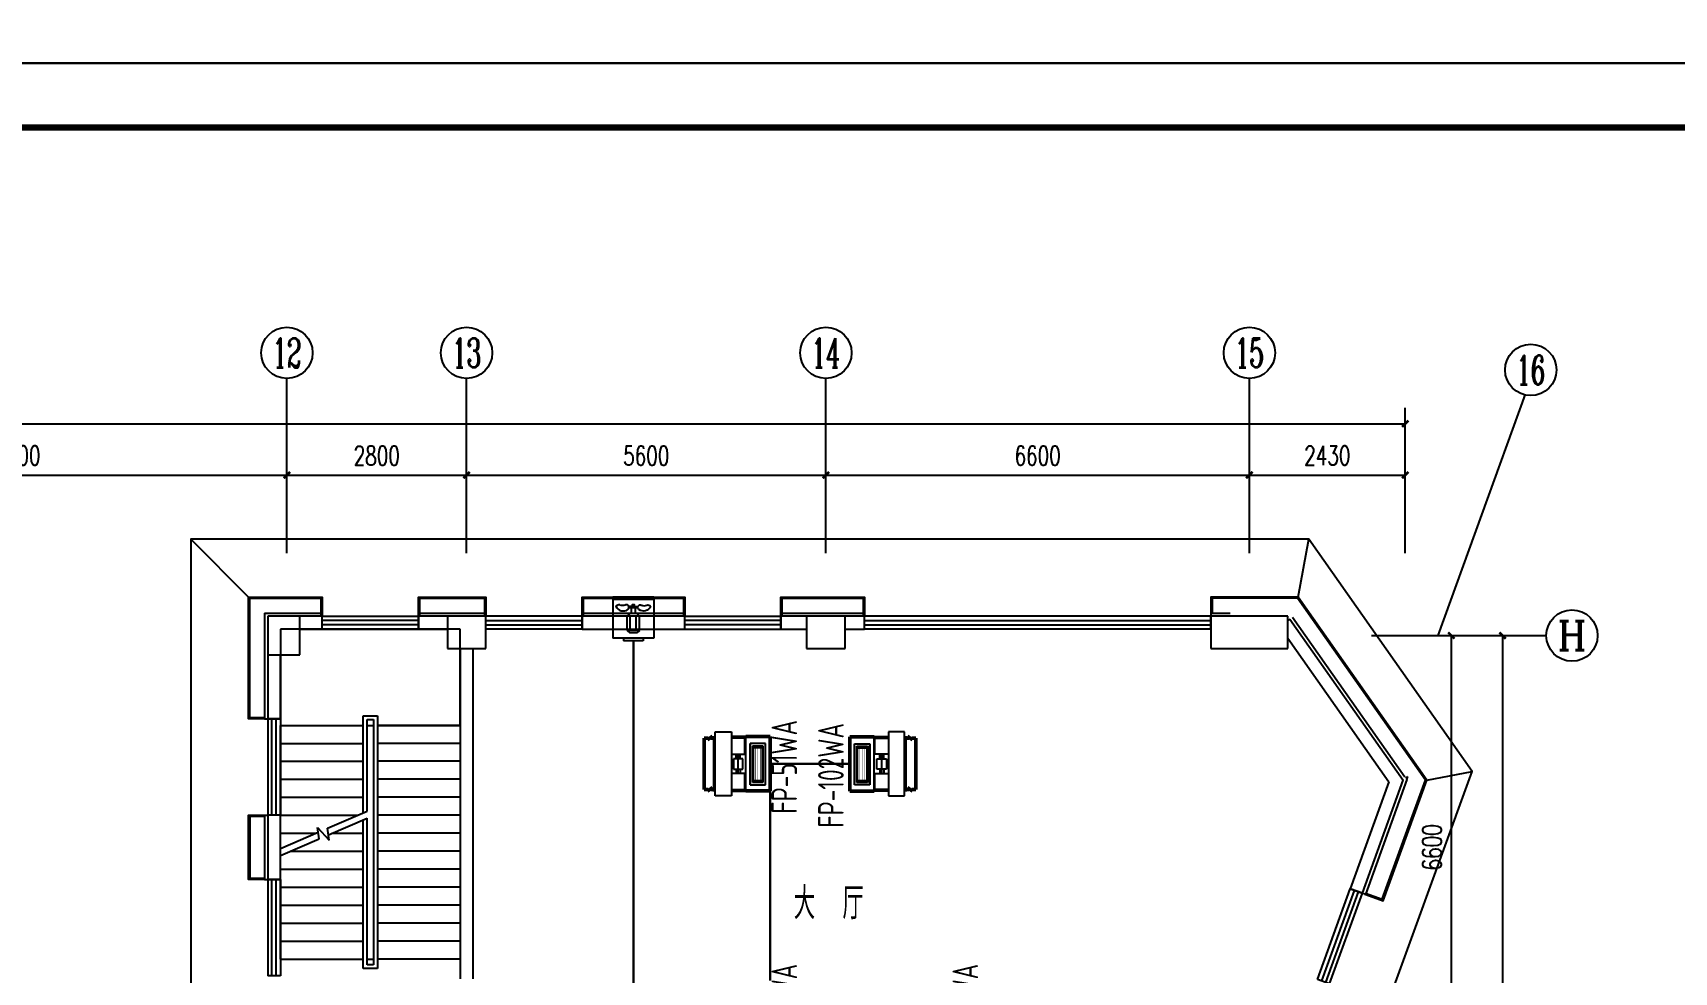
# Model space of a CAD drawing. Extents: x 2166032 to 5302137, y 581493 to 2416206.
# Drawn here: x 2385331 to 2410913, y 1256959 to 1271595 of the extents above; entities that cross this region are included whole.
import ezdxf
from ezdxf.enums import TextEntityAlignment as Align

# ---------------------------------------------------------------- set-up
doc = ezdxf.new("R2010")
doc.units = 0
doc.header["$LTSCALE"] = 1000
doc.header["$MEASUREMENT"] = 0
for name, color, linetype in [('3T_WOOD', 21, 'Continuous'), ('ACS_FFG_FK', 7, 'Continuous'), ('AXIS', 3, 'Continuous'), ('AXIS_TEXT', 7, 'Continuous'), ('COLUMN', 2, 'Continuous'), ('PUB_TEXT', 7, 'Continuous'), ('PUB_TITLE', 137, 'Continuous'), ('STAIR', 8, 'Continuous'), ('SURFACE', 8, 'Continuous'), ('WALL', 8, 'Continuous'), ('WINDOW', 8, 'Continuous'), ('WIRE-照明', 1, 'Continuous'), ('消防', 7, 'Continuous'), ('石材幕墙', 8, 'Continuous'), ('风机盘管', 7, 'Continuous')]:
    doc.layers.add(name, color=color, linetype=linetype)
doc.layers.add('ACS_KT_SB', color=130, linetype='Continuous', lineweight=13)
doc.layers.add('ACS_SFG_F2', color=6, linetype='Continuous', lineweight=50)
doc.styles.add('_TCH_AXIS', font='complex_.ttf')
doc.styles.add('COMPLEX', font='complex_.ttf')
doc.styles.add('DIM_FONT', font='simplex_.ttf', dxfattribs={"width": 0.7})
doc.styles.add('HZ', font='！tssdeng.shx', dxfattribs={"bigfont": '！tssdchn.shx'})
doc.styles.add('TSSD_Dimension', font='Tssdeng.shx', dxfattribs={"width": 0.7, "bigfont": 'tssdchn.shx'})
doc.styles.add('TSSD_REIN', font='tssdeng.shx', dxfattribs={"width": 0.7, "bigfont": 'tssdchn.shx'})
doc.dimstyles.new('DIMN', dxfattribs={"dimtxt": 300, "dimasz": 100, "dimexe": 250, "dimexo": 300, "dimgap": 150, "dimtad": 1, "dimdec": 0, "dimzin": 0, "dimdsep": 46, "dimtxsty": 'DIM_FONT', "dimblk": 'ARCHTICK', "dimcen": 0.09, "dimclrt": 7, "dimazin": 2, "dimtfac": 1, "dimtdec": 0, "dimtix": 1, "dimtmove": 2, "dimatfit": 3, "dimldrblk": 'ARCHTICK', "dimfxl": 1, "dimtolj": 1, "dimtzin": 0, "dimarcsym": 0})

# ---------------------------------------------------------------- blocks, each defined once
blk = doc.blocks.new('$SB61_1')
for p, q in [((-344, 91), (-380, 54)), ((-380, 54), (-380, -52)), ((-344, 91), (-134, 91)), ((-344, 91), (-344, -89)), ((-344, 43), (-134, 43)), ((-93, 50), (-134, 91)), ((-134, 91), (-134, -89)), ((-93, 50), (-93, -47)), ((-93, 32), (-10, 32)), ((-10, 66), (-10, -64)), ((-10, 66), (10, 66)), ((10, 16), (10, 66)), ((-344, -89), (-380, -52)), ((-344, -45), (-134, -45)), ((-344, -89), (-134, -89)), ((-93, -47), (-134, -89)), ((-93, -27), (-10, -27)), ((-10, -64), (10, -64)), ((10, -16), (10, -64))]:
    blk.add_line(p, q)
for points in [[(27, 198, 0.411372), (11, 254, 0.494273), (-35, 83, 0.741953), (33, 105, 0.098181), (27, 124, -0.171786), (27, 198)], [(31, -198, -0.313475), (12, -256, -0.472676), (-35, -80, -0.748081), (34, -102, -0.098181), (28, -121, 0.171786), (28, -196)]]:
    blk.add_lwpolyline(points, format="xyb")
blk.add_lwpolyline([(10, 16), (34, 16), (34, -16), (10, -16)], close=True)
for tag, p, height, style, width, flags in [('UNIT', (0, 0), 0.001, 'HZ', 0.7, 1), ('WHAT', (0, 0), 0.001, 'HZ', 0.7, 1), ('SPEC', (0, 0), 0.001, 'HZ', 0.7, 1), ('YSIZE', (34, -16), 0.15, 'DIM_FONT', 0.8, 9), ('XSIZE', (34, -16), 0.15, 'DIM_FONT', 0.8, 9)]:
    blk.add_attdef(tag, p, '', height=height, dxfattribs=dict(style=style, width=width, flags=flags))
blk = doc.blocks.new('A$C54D307B5')
at = {"layer": '消防'}
for p, q in [((0, -300), (0, 300)), ((0, 300), (640, 300)), ((165, 345), (475, 345)), ((165, 300), (165, 345)), ((475, 300), (475, 345)), ((640, -300), (640, 300)), ((0, -340), (0, -300)), ((0, -300), (640, -300)), ((0, -340), (640, -340)), ((640, -340), (640, -300))]:
    blk.add_line(p, q, dxfattribs=at)
at = {"layer": '风机盘管', "xscale": -1.057367996545509, "yscale": 1.057367996545509, "zscale": 1.0573679886336, "rotation": 90}
blk.add_blockref('$SB61_1', (321, -183), dxfattribs=at)
blk = doc.blocks.new('H-DTDFFS-20')
for p, q in [((-0.5, 0.5), (0.5, 0.5)), ((-0.5, -0.5), (-0.5, 0.5)), ((0.5, 0.5), (-0.5, 0.5)), ((0.5, 0.5), (0.5, -0.5)), ((-0.44, -0.34), (-0.44, 0.34)), ((-0.44, 0.34), (0.44, 0.34)), ((-0.4, 0.3), (0.4, 0.3)), ((-0.4, -0.3), (-0.4, 0.3)), ((0.4, 0.3), (0.4, -0.3)), ((0.44, 0.34), (0.44, -0.34)), ((0.44, -0.34), (-0.44, -0.34)), ((0.4, -0.3), (-0.4, -0.3)), ((0.5, -0.5), (-0.5, -0.5))]:
    blk.add_line(p, q)
at = {"const_width": 0.01}
for points in [[(-0.4, 0.162), (0.4, 0.162)], [(-0.4, 0), (0.4, 0)], [(-0.4, -0.162), (0.4, -0.162)]]:
    blk.add_lwpolyline(points, dxfattribs=at)
blk = doc.blocks.new('_ArchTick')
at = {"color": 0, "linetype": 'ByBlock', "const_width": 0.4}
blk.add_lwpolyline([(-0.5, -0.5), (0.5, 0.5)], dxfattribs=at)
blk = doc.blocks.new('*D2510')
at = {"layer": 'AXIS', "color": 0, "lineweight": -2}
for p, q in [((2380892, 1263490), (2380892, 1264954)), ((2389292, 1263490), (2389292, 1264954)), ((2380892, 1264704), (2389292, 1264704))]:
    blk.add_line(p, q, dxfattribs=at)
at = {"layer": 'Defpoints', "color": 0}
for p in [(2389292, 1264704), (2380892, 1263190), (2389292, 1263190)]:
    blk.add_point(p, dxfattribs=at)
at = {"layer": 'AXIS', "color": 0, "lineweight": -2, "xscale": 100, "yscale": 100, "zscale": 100, "rotation": 180}
blk.add_blockref('_ArchTick', (2380892, 1264704), dxfattribs=at)
at = {"layer": 'AXIS', "color": 0, "lineweight": -2, "xscale": 100, "yscale": 100, "zscale": 100}
blk.add_blockref('_ArchTick', (2389292, 1264704), dxfattribs=at)
at = {"layer": 'AXIS', "color": 7, "insert": (2385092, 1265009), "char_height": 300, "attachment_point": 5, "style": 'DIM_FONT'}
blk.add_mtext('\\A1;8400', dxfattribs=at)
blk = doc.blocks.new('*D2511')
at = {"layer": 'AXIS', "color": 0, "lineweight": -2}
for p, q in [((2389292, 1263490), (2389292, 1264954)), ((2392092, 1263490), (2392092, 1264954)), ((2389292, 1264704), (2392092, 1264704))]:
    blk.add_line(p, q, dxfattribs=at)
at = {"layer": 'Defpoints', "color": 0}
for p in [(2392092, 1264704), (2389292, 1263190), (2392092, 1263190)]:
    blk.add_point(p, dxfattribs=at)
at = {"layer": 'AXIS', "color": 0, "lineweight": -2, "xscale": 100, "yscale": 100, "zscale": 100, "rotation": 180}
blk.add_blockref('_ArchTick', (2389292, 1264704), dxfattribs=at)
at = {"layer": 'AXIS', "color": 0, "lineweight": -2, "xscale": 100, "yscale": 100, "zscale": 100}
blk.add_blockref('_ArchTick', (2392092, 1264704), dxfattribs=at)
at = {"layer": 'AXIS', "color": 7, "insert": (2390692, 1265006), "char_height": 300, "attachment_point": 5, "style": 'DIM_FONT'}
blk.add_mtext('\\A1;2800', dxfattribs=at)
blk = doc.blocks.new('*D2512')
at = {"layer": 'AXIS', "color": 0, "lineweight": -2}
for p, q in [((2392092, 1263490), (2392092, 1264954)), ((2397692, 1263490), (2397692, 1264954)), ((2392092, 1264704), (2397692, 1264704))]:
    blk.add_line(p, q, dxfattribs=at)
at = {"layer": 'Defpoints', "color": 0}
for p in [(2397692, 1264704), (2392092, 1263190), (2397692, 1263190)]:
    blk.add_point(p, dxfattribs=at)
at = {"layer": 'AXIS', "color": 0, "lineweight": -2, "xscale": 100, "yscale": 100, "zscale": 100, "rotation": 180}
blk.add_blockref('_ArchTick', (2392092, 1264704), dxfattribs=at)
at = {"layer": 'AXIS', "color": 0, "lineweight": -2, "xscale": 100, "yscale": 100, "zscale": 100}
blk.add_blockref('_ArchTick', (2397692, 1264704), dxfattribs=at)
at = {"layer": 'AXIS', "color": 7, "insert": (2394892, 1265006), "char_height": 300, "attachment_point": 5, "style": 'DIM_FONT'}
blk.add_mtext('\\A1;5600', dxfattribs=at)
blk = doc.blocks.new('*D2513')
at = {"layer": 'AXIS', "color": 0, "lineweight": -2}
for p, q in [((2397692, 1263490), (2397692, 1264954)), ((2404292, 1263490), (2404292, 1264954)), ((2397692, 1264704), (2404292, 1264704))]:
    blk.add_line(p, q, dxfattribs=at)
at = {"layer": 'Defpoints', "color": 0}
for p in [(2404292, 1264704), (2397692, 1263190), (2404292, 1263190)]:
    blk.add_point(p, dxfattribs=at)
at = {"layer": 'AXIS', "color": 0, "lineweight": -2, "xscale": 100, "yscale": 100, "zscale": 100, "rotation": 180}
blk.add_blockref('_ArchTick', (2397692, 1264704), dxfattribs=at)
at = {"layer": 'AXIS', "color": 0, "lineweight": -2, "xscale": 100, "yscale": 100, "zscale": 100}
blk.add_blockref('_ArchTick', (2404292, 1264704), dxfattribs=at)
at = {"layer": 'AXIS', "color": 7, "insert": (2400992, 1265006), "char_height": 300, "attachment_point": 5, "style": 'DIM_FONT'}
blk.add_mtext('\\A1;6600', dxfattribs=at)
blk = doc.blocks.new('*D2514')
at = {"layer": 'AXIS', "color": 0, "lineweight": -2}
for p, q in [((2404292, 1263490), (2404292, 1264954)), ((2406722, 1263490), (2406722, 1264954)), ((2404292, 1264704), (2406722, 1264704))]:
    blk.add_line(p, q, dxfattribs=at)
at = {"layer": 'Defpoints', "color": 0}
for p in [(2406722, 1264704), (2404292, 1263190), (2406722, 1263190)]:
    blk.add_point(p, dxfattribs=at)
at = {"layer": 'AXIS', "color": 0, "lineweight": -2, "xscale": 100, "yscale": 100, "zscale": 100, "rotation": 180}
blk.add_blockref('_ArchTick', (2404292, 1264704), dxfattribs=at)
at = {"layer": 'AXIS', "color": 0, "lineweight": -2, "xscale": 100, "yscale": 100, "zscale": 100}
blk.add_blockref('_ArchTick', (2406722, 1264704), dxfattribs=at)
at = {"layer": 'AXIS', "color": 7, "insert": (2405507, 1265009), "char_height": 300, "attachment_point": 5, "style": 'DIM_FONT'}
blk.add_mtext('\\A1;2430', dxfattribs=at)
blk = doc.blocks.new('*D2515')
at = {"layer": 'AXIS', "color": 0, "lineweight": -2}
for p, q in [((2329092, 1263790), (2329092, 1265754)), ((2329092, 1265504), (2406722, 1265504)), ((2406722, 1263790), (2406722, 1265754))]:
    blk.add_line(p, q, dxfattribs=at)
at = {"layer": 'Defpoints', "color": 0}
for p in [(2406722, 1265504), (2329092, 1263490), (2406722, 1263490)]:
    blk.add_point(p, dxfattribs=at)
at = {"layer": 'AXIS', "color": 0, "lineweight": -2, "xscale": 100, "yscale": 100, "zscale": 100, "rotation": 180}
blk.add_blockref('_ArchTick', (2329092, 1265504), dxfattribs=at)
at = {"layer": 'AXIS', "color": 0, "lineweight": -2, "xscale": 100, "yscale": 100, "zscale": 100}
blk.add_blockref('_ArchTick', (2406722, 1265504), dxfattribs=at)
at = {"layer": 'AXIS', "color": 7, "insert": (2367907, 1265806), "char_height": 300, "attachment_point": 5, "style": 'DIM_FONT'}
blk.add_mtext('\\A1;77630', dxfattribs=at)
blk = doc.blocks.new('*D2534')
at = {"layer": 'AXIS', "color": 0, "lineweight": -2}
for p, q in [((2406497, 1262204), (2407690, 1262204)), ((2407440, 1255604), (2407440, 1262204)), ((2406497, 1255604), (2407690, 1255604))]:
    blk.add_line(p, q, dxfattribs=at)
at = {"layer": 'Defpoints', "color": 0}
for p in [(2406197, 1262204), (2407440, 1262204), (2406197, 1255604)]:
    blk.add_point(p, dxfattribs=at)
at = {"layer": 'AXIS', "color": 0, "lineweight": -2, "xscale": 100, "yscale": 100, "zscale": 100}
for p, rotation in [((2407440, 1262204), 90), ((2407440, 1255604), 270)]:
    blk.add_blockref('_ArchTick', p, dxfattribs=dict(at, rotation=rotation))
at = {"layer": 'AXIS', "color": 7, "insert": (2407138, 1258904), "char_height": 300, "attachment_point": 5, "rotation": 90, "style": 'DIM_FONT'}
blk.add_mtext('\\A1;6600', dxfattribs=at)
blk = doc.blocks.new('*D2535')
at = {"layer": 'AXIS', "color": 0, "lineweight": -2}
for p, q in [((2406497, 1262204), (2408490, 1262204)), ((2408240, 1226904), (2408240, 1262204)), ((2406497, 1226904), (2408490, 1226904))]:
    blk.add_line(p, q, dxfattribs=at)
at = {"layer": 'Defpoints', "color": 0}
for p in [(2406197, 1262204), (2408240, 1262204), (2406197, 1226904)]:
    blk.add_point(p, dxfattribs=at)
at = {"layer": 'AXIS', "color": 0, "lineweight": -2, "xscale": 100, "yscale": 100, "zscale": 100}
for p, rotation in [((2408240, 1262204), 90), ((2408240, 1226904), 270)]:
    blk.add_blockref('_ArchTick', p, dxfattribs=dict(at, rotation=rotation))
at = {"layer": 'AXIS', "color": 7, "insert": (2407938, 1244554), "char_height": 300, "attachment_point": 5, "rotation": 90, "style": 'DIM_FONT'}
blk.add_mtext('\\A1;35300', dxfattribs=at)
blk = doc.blocks.new('$TCHSYS$WIN2D')
for p, q in [((-0.5, 0.5), (0.5, 0.5)), ((-0.5, 0.5), (-0.5, -0.5)), ((0.5, 0.5), (0.5, -0.5)), ((0.5, 0.1667), (-0.5, 0.1667)), ((0.5, -0.1667), (-0.5, -0.1667)), ((-0.5, -0.5), (0.5, -0.5))]:
    blk.add_line(p, q)
blk = doc.blocks.new('_AXISO')
blk.add_circle((0, 0), 0.5)
at = {"layer": 'AXIS_TEXT', "style": 'COMPLEX', "width": 1.171875}
blk.add_attdef('A', text='', height=0.56, dxfattribs=at).set_placement((-0.25, -0.28), (0.25, -0.28), align=Align.FIT)

msp = doc.modelspace()

# ---------------------------------------------------------------- linework, layer by layer
at = {"color": 0}
for p, q in [((2395968.2, 1259704.1), (2395968.2, 1260704.1)), ((2395968.2, 1260704.1), (2396218.2, 1260704.1)), ((2396218.2, 1260704.1), (2396218.2, 1259704.1)), ((2398668.5, 1260704.1), (2398668.5, 1259704.1)), ((2398918.5, 1260704.1), (2398668.5, 1260704.1)), ((2398918.5, 1259704.1), (2398918.5, 1260704.1)), ((2395943.2, 1259774.1), (2395943.2, 1260634.1)), ((2395968.2, 1260604.1), (2395943.2, 1260604.1)), ((2396443.2, 1260629.1), (2396218.2, 1260629.1)), ((2396430.7, 1260604.1), (2396218.2, 1260604.1)), ((2396430.7, 1260354.1), (2396430.7, 1260604.1)), ((2396443.2, 1259779.1), (2396443.2, 1260629.1)), ((2398443.5, 1259779.1), (2398443.5, 1260629.1)), ((2398443.5, 1260629.1), (2398668.5, 1260629.1)), ((2398456, 1260354.1), (2398456, 1260604.1)), ((2398456, 1260604.1), (2398668.5, 1260604.1)), ((2398918.5, 1260604.1), (2398943.5, 1260604.1)), ((2398943.5, 1259774.1), (2398943.5, 1260634.1)), ((2396218.2, 1260354.1), (2396430.7, 1260354.1)), ((2396399.4, 1260284.1), (2396249.4, 1260284.1)), ((2396249.4, 1260284.1), (2396249.4, 1260124.1)), ((2396293.2, 1260284.1), (2396293.2, 1260354.1)), ((2396324.4, 1260054.1), (2396324.4, 1260354.1)), ((2396355.7, 1260284.1), (2396355.7, 1260354.1)), ((2396399.4, 1260124.1), (2396399.4, 1260284.1)), ((2398668.5, 1260354.1), (2398456, 1260354.1)), ((2398487.2, 1260284.1), (2398637.2, 1260284.1)), ((2398487.2, 1260124.1), (2398487.2, 1260284.1)), ((2398531, 1260284.1), (2398531, 1260354.1)), ((2398562.2, 1260054.1), (2398562.2, 1260354.1)), ((2398593.5, 1260284.1), (2398593.5, 1260354.1)), ((2398637.2, 1260284.1), (2398637.2, 1260124.1)), ((2396430.7, 1260054.1), (2396218.2, 1260054.1)), ((2396249.4, 1260124.1), (2396399.4, 1260124.1)), ((2396293.2, 1260124.1), (2396293.2, 1260054.1)), ((2396355.7, 1260124.1), (2396355.7, 1260054.1)), ((2396430.7, 1259804.1), (2396430.7, 1260054.1)), ((2398456, 1259804.1), (2398456, 1260054.1)), ((2398456, 1260054.1), (2398668.5, 1260054.1)), ((2398637.2, 1260124.1), (2398487.2, 1260124.1)), ((2398531, 1260124.1), (2398531, 1260054.1)), ((2398593.5, 1260124.1), (2398593.5, 1260054.1)), ((2395968.2, 1259804.1), (2395943.2, 1259804.1)), ((2396218.2, 1259704.1), (2395968.2, 1259704.1)), ((2396218.2, 1259804.1), (2396430.7, 1259804.1)), ((2396218.2, 1259779.1), (2396443.2, 1259779.1)), ((2398668.5, 1259779.1), (2398443.5, 1259779.1)), ((2398668.5, 1259804.1), (2398456, 1259804.1)), ((2398668.5, 1259704.1), (2398918.5, 1259704.1)), ((2398918.5, 1259804.1), (2398943.5, 1259804.1))]:
    msp.add_line(p, q, dxfattribs=at)
msp.add_circle((2604640.5, 1020101.3), 438608.5)
at = {"layer": '3T_WOOD'}
for points in [[(2406274.8, 1255980.6), (2407763.1, 1260086.3), (2405217.5, 1263704.2), (2387791.8, 1263704.2), (2387791.8, 1251204.2), (2382241.8, 1251204.2)], [(2388691.8, 1262804.2), (2387791.8, 1263704.2)], [(2405050.3, 1262804.2), (2405217.5, 1263704.2)], [(2407057.1, 1259952.1), (2407763.1, 1260086.3)]]:
    msp.add_lwpolyline(points, dxfattribs=at)
at = {"layer": 'ACS_SFG_F2'}
for p, q in [((2395855.4, 1260603.6), (2395793.2, 1260604.1)), ((2395793.2, 1260604.1), (2395793.2, 1259804.1)), ((2395922, 1260638.7), (2395844.8, 1260580.8)), ((2395844.8, 1260580.8), (2395855.4, 1260603.6)), ((2395897.3, 1260604.1), (2395922, 1260638.7)), ((2395943.2, 1260604.1), (2395897.3, 1260604.1)), ((2396821.5, 1260629.1), (2396443.2, 1260629.1)), ((2396821.5, 1259784), (2396821.5, 1260629.1)), ((2398065.1, 1259781.6), (2398065.2, 1260626.7)), ((2398065.1, 1260626.7), (2398443.5, 1260626.7)), ((2398943.5, 1260604.1), (2398989.3, 1260604.1)), ((2398989.3, 1260604.1), (2398964.7, 1260638.7)), ((2398964.7, 1260638.7), (2399041.8, 1260580.8)), ((2399031.3, 1260603.6), (2399093.5, 1260604.1)), ((2399041.8, 1260580.8), (2399031.3, 1260603.6)), ((2399093.5, 1259804.1), (2399093.5, 1260604.1)), ((2395855.4, 1259803.6), (2395793.2, 1259804.1)), ((2395922, 1259838.7), (2395844.8, 1259780.8)), ((2395844.8, 1259780.8), (2395855.4, 1259803.6)), ((2395897.3, 1259804.1), (2395922, 1259838.7)), ((2395943.2, 1259804.1), (2395897.3, 1259804.1)), ((2396821.5, 1259784), (2396443.2, 1259784)), ((2398065.1, 1259781.6), (2398443.5, 1259781.6)), ((2398943.5, 1259804.1), (2398989.3, 1259804.1)), ((2398989.3, 1259804.1), (2398964.7, 1259838.7)), ((2398964.7, 1259838.7), (2399041.8, 1259780.8)), ((2399031.3, 1259803.6), (2399093.5, 1259804.1)), ((2399041.8, 1259780.8), (2399031.3, 1259803.6))]:
    msp.add_line(p, q, dxfattribs=at)
at = {"layer": 'AXIS'}
for p, q in [((2389291.8, 1263715.4), (2389291.8, 1266208.9)), ((2392091.8, 1263715.4), (2392091.8, 1266208.9)), ((2397691.8, 1263715.4), (2397691.8, 1266208.9)), ((2404291.8, 1263715.4), (2404291.8, 1266208.9)), ((2407235.6, 1262204.2), (2408593.9, 1265966.5)), ((2406196.6, 1262204.2), (2408920.1, 1262204.2))]:
    msp.add_line(p, q, dxfattribs=at)
msp.add_circle((2408678, 1266342.7), 400, dxfattribs=at)
at = {"layer": 'COLUMN'}
for p, q in [((2389491.8, 1262504.2), (2388991.8, 1262504.2)), ((2388991.8, 1262504.2), (2388991.8, 1261904.2)), ((2389491.8, 1261904.2), (2389491.8, 1262504.2)), ((2392391.8, 1262503.8), (2391791.8, 1262503.8)), ((2391791.8, 1262503.8), (2391791.8, 1262003.8)), ((2392391.8, 1262003.8), (2392391.8, 1262503.8)), ((2397991.8, 1262503.8), (2397391.8, 1262503.8)), ((2397391.8, 1262503.8), (2397391.8, 1262003.8)), ((2397991.8, 1262003.8), (2397991.8, 1262503.8)), ((2404891.8, 1262504.2), (2403691.8, 1262504.2)), ((2403691.8, 1262504.2), (2403691.8, 1262004.2)), ((2404891.8, 1262004.2), (2404891.8, 1262504.2)), ((2391791.8, 1262003.8), (2392391.8, 1262003.8)), ((2397391.8, 1262003.8), (2397991.8, 1262003.8)), ((2403691.8, 1262004.2), (2404891.8, 1262004.2)), ((2388991.8, 1261904.2), (2389491.8, 1261904.2))]:
    msp.add_line(p, q, dxfattribs=at)
at = {"layer": 'PUB_TITLE'}
for points in [[(2314031.7, 1271119.6), (2419131.7, 1271119.6), (2419131.7, 1330519.6), (2314031.7, 1330519.6)], [(2314031.7, 1211719.6), (2419131.7, 1211719.6), (2419131.7, 1271119.6), (2314031.7, 1271119.6)]]:
    msp.add_lwpolyline(points, close=True, dxfattribs=at)
at = {"layer": 'PUB_TITLE', "const_width": 100}
msp.add_lwpolyline([(2316531.7, 1212719.6), (2418131.7, 1212719.6), (2418131.7, 1270119.6), (2316531.7, 1270119.6)], close=True, dxfattribs=at)
at = {"layer": 'STAIR'}
for p, q in [((2391991.8, 1262304.2), (2389191.8, 1262304.2)), ((2389191.8, 1262304.2), (2389191.8, 1260804.2)), ((2391991.8, 1260804.2), (2391991.8, 1262304.2)), ((2390481.8, 1259444.2), (2390481.8, 1260954.2)), ((2390481.8, 1260954.2), (2390701.8, 1260954.2)), ((2390701.8, 1260954.2), (2390701.8, 1257014.2)), ((2389191.8, 1258887.2), (2389191.8, 1260804.2)), ((2389191.8, 1260804.2), (2390481.8, 1260804.2)), ((2389191.8, 1260804.2), (2390481.8, 1260804.2)), ((2390541.8, 1259470.1), (2390541.8, 1260894.2)), ((2390541.8, 1260894.2), (2390641.8, 1260894.2)), ((2390541.8, 1259470.1), (2390541.8, 1260804.2)), ((2390541.8, 1260804.2), (2390641.8, 1260804.2)), ((2390641.8, 1260894.2), (2390641.8, 1257074.2)), ((2390641.8, 1260804.2), (2390641.8, 1257164.2)), ((2391991.8, 1260804.2), (2390701.8, 1260804.2)), ((2390701.8, 1260804.2), (2391991.8, 1260804.2)), ((2391991.8, 1260804.2), (2391991.8, 1257164.2)), ((2389191.8, 1260524.2), (2390481.8, 1260524.2)), ((2391991.8, 1260524.2), (2390701.8, 1260524.2)), ((2389191.8, 1260244.2), (2390481.8, 1260244.2)), ((2391991.8, 1260244.2), (2390701.8, 1260244.2)), ((2389191.8, 1259964.2), (2390481.8, 1259964.2)), ((2391991.8, 1259964.2), (2390701.8, 1259964.2)), ((2389191.8, 1259684.2), (2390481.8, 1259684.2)), ((2391991.8, 1259684.2), (2390701.8, 1259684.2)), ((2389191.8, 1259404.2), (2390389.1, 1259404.2)), ((2389923.4, 1259203.1), (2390541.8, 1259470.1)), ((2391991.8, 1259404.2), (2390701.8, 1259404.2)), ((2389191.8, 1258887.2), (2389776.8, 1259139.8)), ((2389191.8, 1259124.2), (2389740.6, 1259124.2)), ((2389791.8, 1259037.3), (2389765.9, 1259213.9)), ((2389765.9, 1259213.9), (2389950.5, 1259018.3)), ((2389950.5, 1259018.3), (2389923.4, 1259203.1)), ((2389938.5, 1259100.6), (2390541.8, 1259361.1)), ((2389992.9, 1259124.2), (2390481.8, 1259124.2)), ((2390481.8, 1257014.2), (2390481.8, 1259335.2)), ((2390541.8, 1257164.2), (2390541.8, 1259361.1)), ((2390541.8, 1257074.2), (2390541.8, 1259361.1)), ((2391991.8, 1259124.2), (2390701.8, 1259124.2)), ((2389191.8, 1258778.3), (2389791.8, 1259037.3)), ((2389191.8, 1257164.2), (2389191.8, 1258778.3)), ((2389344.4, 1258844.2), (2390481.8, 1258844.2)), ((2391991.8, 1258844.2), (2390701.8, 1258844.2)), ((2389191.8, 1258564.2), (2390481.8, 1258564.2)), ((2391991.8, 1258564.2), (2390701.8, 1258564.2)), ((2389191.8, 1258284.2), (2390481.8, 1258284.2)), ((2391991.8, 1258284.2), (2390701.8, 1258284.2)), ((2389191.8, 1258004.2), (2390481.8, 1258004.2)), ((2391991.8, 1258004.2), (2390701.8, 1258004.2)), ((2389191.8, 1257724.2), (2390481.8, 1257724.2)), ((2391991.8, 1257724.2), (2390701.8, 1257724.2)), ((2389191.8, 1257444.2), (2390481.8, 1257444.2)), ((2391991.8, 1257444.2), (2390701.8, 1257444.2)), ((2389191.8, 1257164.2), (2390481.8, 1257164.2)), ((2390541.8, 1257164.2), (2390641.8, 1257164.2)), ((2390641.8, 1257074.2), (2390541.8, 1257074.2)), ((2391991.8, 1257164.2), (2390701.8, 1257164.2)), ((2390701.8, 1257014.2), (2390481.8, 1257014.2))]:
    msp.add_line(p, q, dxfattribs=at)
at = {"layer": 'SURFACE'}
for p, q in [((2388941.8, 1262554.2), (2389841.8, 1262554.2)), ((2388941.8, 1262554.2), (2388941.8, 1260904.2)), ((2389841.8, 1262554.2), (2389841.8, 1262504.2)), ((2391341.8, 1262554.2), (2391341.8, 1262504.2)), ((2391341.8, 1262554.2), (2392091.8, 1262554.2)), ((2392091.8, 1262554.2), (2392391.4, 1262554.2)), ((2392391.4, 1262554.2), (2392391.4, 1262504.2)), ((2393891.4, 1262554.2), (2393891.4, 1262504.2)), ((2393891.4, 1262554.2), (2395491.4, 1262554.2)), ((2395491.4, 1262554.2), (2395491.4, 1262504.2)), ((2396991.4, 1262554.2), (2396991.4, 1262504.2)), ((2396991.4, 1262554.2), (2397641.8, 1262554.2)), ((2397641.8, 1262554.2), (2398291.6, 1262554.2)), ((2398291.6, 1262554.2), (2398291.6, 1262504.2)), ((2403691.6, 1262554.2), (2403691.6, 1262504.2)), ((2403691.6, 1262554.2), (2403991.8, 1262554.2)), ((2404965.3, 1262490.5), (2406716.8, 1260001.2)), ((2388941.8, 1260904.2), (2388991.8, 1260904.2)), ((2406745.6, 1259960.3), (2406099.7, 1258171.3)), ((2406729.1, 1259983.8), (2406762.6, 1260007.3)), ((2406745.6, 1259960.3), (2406762.6, 1260007.3)), ((2388941.8, 1259404.2), (2388991.8, 1259404.2)), ((2388941.8, 1259404.2), (2388941.8, 1258404.2)), ((2388941.8, 1258404.2), (2388991.8, 1258404.2)), ((2406099.7, 1258171.3), (2406052.7, 1258188.3))]:
    msp.add_line(p, q, dxfattribs=at)
at = {"layer": 'WALL'}
for p, q in [((2389841.8, 1262504.2), (2389491.8, 1262504.2)), ((2389841.8, 1262304.2), (2389841.8, 1262504.2)), ((2392091.8, 1262504.2), (2391341.8, 1262504.2)), ((2391341.8, 1262504.2), (2391341.8, 1262304.2)), ((2392391.4, 1262504.2), (2392091.8, 1262504.2)), ((2392391.4, 1262503.8), (2392391.4, 1262504.2)), ((2395491.4, 1262504.2), (2393891.4, 1262504.2)), ((2393891.4, 1262504.2), (2393891.4, 1262304.2)), ((2395491.4, 1262304.2), (2395491.4, 1262504.2)), ((2397641.8, 1262504.2), (2396991.4, 1262504.2)), ((2396991.4, 1262504.2), (2396991.4, 1262304.2)), ((2398291.6, 1262504.2), (2397641.8, 1262504.2)), ((2398291.6, 1262304.2), (2398291.6, 1262504.2)), ((2403691.8, 1262504.2), (2403691.6, 1262504.2)), ((2403691.6, 1262504.2), (2403691.6, 1262304.2)), ((2404924.4, 1262461.7), (2404891.8, 1262438.7)), ((2404924.4, 1262461.7), (2406689.8, 1259952.8)), ((2389491.8, 1262304.2), (2389841.8, 1262304.2)), ((2391341.8, 1262304.2), (2391791.8, 1262304.2)), ((2393891.4, 1262304.2), (2395491.4, 1262304.2)), ((2396991.4, 1262304.2), (2397391.8, 1262304.2)), ((2397991.8, 1262304.2), (2398291.6, 1262304.2)), ((2403691.6, 1262304.2), (2403691.8, 1262304.2)), ((2391991.8, 1262003.8), (2391991.8, 1256854.2)), ((2392191.8, 1256854.2), (2392191.8, 1262003.8)), ((2404891.8, 1262160.6), (2406466.3, 1259922.9)), ((2388991.8, 1261904.2), (2388991.8, 1260904.2)), ((2389191.8, 1260904.2), (2389191.8, 1261904.2)), ((2388991.8, 1260904.2), (2389191.8, 1260904.2)), ((2406466.3, 1259922.9), (2405864.6, 1258256.2)), ((2406052.7, 1258188.3), (2406689.8, 1259952.8)), ((2388991.8, 1259404.2), (2388991.8, 1258404.2)), ((2389191.8, 1259404.2), (2388991.8, 1259404.2)), ((2389191.8, 1258404.2), (2389191.8, 1259404.2)), ((2388991.8, 1258404.2), (2389191.8, 1258404.2)), ((2405864.6, 1258256.2), (2406052.7, 1258188.3))]:
    msp.add_line(p, q, dxfattribs=at)
at = {"layer": 'WIRE-照明', "linetype": 'Continuous', "const_width": 35}
msp.add_lwpolyline([(2394691.4, 1262118.9), (2394691.4, 1248893.4, -0.4142136), (2394441.4, 1248643.4), (2383388.3, 1248643.4, -0.4142136), (2383138.3, 1248893.4), (2383138.3, 1249698.9)], format="xyb", dxfattribs=at)
for points in [[(2396821.5, 1260206.6), (2398065.2, 1260206.6)], [(2396821.5, 1259784), (2396821.5, 1256829.3)]]:
    msp.add_lwpolyline(points, dxfattribs=at)
at = {"layer": '石材幕墙'}
for points in [[(2388941.8, 1260904.2), (2388691.8, 1260904.2), (2388691.8, 1262804.2), (2389841.8, 1262804.2), (2389841.8, 1262504.2)], [(2388941.8, 1260924.2), (2388711.8, 1260924.2), (2388711.8, 1262784.2), (2389821.8, 1262784.2), (2389821.8, 1262504.2)], [(2391341.8, 1262504.2), (2391341.8, 1262804.2), (2392391.4, 1262804.2), (2392391.4, 1262504.2)], [(2391361.8, 1262504.2), (2391361.8, 1262784.2), (2392371.4, 1262784.2), (2392371.4, 1262504.2)], [(2393891.4, 1262504.2), (2393891.4, 1262804.2), (2395491.4, 1262804.2), (2395491.4, 1262504.2)], [(2393911.4, 1262504.2), (2393911.4, 1262784.2), (2395471.4, 1262784.2), (2395471.4, 1262504.2)], [(2396991.4, 1262504.2), (2396991.4, 1262804.2), (2398291.6, 1262804.2), (2398291.6, 1262504.2)], [(2397011.4, 1262504.2), (2397011.4, 1262784.2), (2398271.6, 1262784.2), (2398271.6, 1262504.2)], [(2406093.3, 1258173.6), (2406375.3, 1258071.3), (2407057.1, 1259952.1), (2405050.3, 1262804.2), (2403691.6, 1262804.2), (2403691.6, 1262554.2)], [(2406100.1, 1258192.4), (2406363.4, 1258096.9), (2407034.8, 1259949.1), (2405039.9, 1262784.2), (2403711.6, 1262784.2), (2403711.6, 1262554.2)], [(2388941.8, 1258404.2), (2388691.8, 1258404.2), (2388691.8, 1259404.2), (2388941.8, 1259404.2)], [(2388941.8, 1259384.2), (2388711.8, 1259384.2), (2388711.8, 1258424.2), (2388941.8, 1258424.2)]]:
    msp.add_lwpolyline(points, dxfattribs=at)

# ---------------------------------------------------------------- block references
at = {"rotation": 180}
msp.add_blockref('A$C54D307B5', (2395011.4, 1262464.1), dxfattribs=at)
at = {"layer": 'ACS_FFG_FK', "yscale": 240, "zscale": 0.7999999999999972}
for p, xscale, rotation in [((2396630.6, 1260200.1, -52), -640, 90), ((2398256.1, 1260197.7, -52), 640, 270)]:
    msp.add_blockref('H-DTDFFS-20', p, dxfattribs=dict(at, xscale=xscale, rotation=rotation))
at = {"layer": 'AXIS'}
ref = msp.add_blockref('_AXISO', (2389291.8, 1266608.9), dxfattribs=dict(at, xscale=800, yscale=800, zscale=800))
ref.add_attrib('A', '12', dxfattribs={"layer": 'AXIS_TEXT', "height": 452.55, "style": '_TCH_AXIS', "width": 0.597514}).set_placement((2389065.5, 1266382.7), (2389518, 1266382.7), align=Align.FIT)
ref = msp.add_blockref('_AXISO', (2392091.8, 1266608.9), dxfattribs=dict(at, xscale=800, yscale=800, zscale=800))
ref.add_attrib('A', '13', dxfattribs={"layer": 'AXIS_TEXT', "height": 452.55, "style": '_TCH_AXIS', "width": 0.597514}).set_placement((2391865.5, 1266382.7), (2392318, 1266382.7), align=Align.FIT)
ref = msp.add_blockref('_AXISO', (2397691.8, 1266608.9), dxfattribs=dict(at, xscale=800, yscale=800, zscale=800))
ref.add_attrib('A', '14', dxfattribs={"layer": 'AXIS_TEXT', "height": 452.55, "style": '_TCH_AXIS', "width": 0.581255}).set_placement((2397465.5, 1266382.7), (2397918, 1266382.7), align=Align.FIT)
ref = msp.add_blockref('_AXISO', (2404291.8, 1266608.9), dxfattribs=dict(at, xscale=800, yscale=800, zscale=800))
ref.add_attrib('A', '15', dxfattribs={"layer": 'AXIS_TEXT', "height": 452.55, "style": '_TCH_AXIS', "width": 0.597514}).set_placement((2404065.5, 1266382.7), (2404518, 1266382.7), align=Align.FIT)
ref = msp.add_blockref('_AXISO', (2409320.1, 1262204.2), dxfattribs=dict(at, xscale=800, yscale=800, zscale=800))
ref.add_attrib('A', 'H', dxfattribs={"layer": 'AXIS_TEXT', "height": 452.5, "style": '_TCH_AXIS', "width": 0.877353}).set_placement((2409093.8, 1261977.9), (2409546.4, 1261977.9), align=Align.FIT)
at = {"layer": 'WINDOW', "yscale": -200}
for p, xscale, zscale in [((2390591.8, 1262404.2), 1500, 1500), ((2393141.4, 1262404.2), -1500, -1500), ((2396241.4, 1262404.2), 1500, 1500), ((2400991.6, 1262404.2), -5400, -5400)]:
    msp.add_blockref('$TCHSYS$WIN2D', p, dxfattribs=dict(at, xscale=xscale, zscale=zscale))
at = {"layer": 'WINDOW', "yscale": 200}
for p, xscale, zscale, rotation in [((2389091.8, 1260154.2), 1500, 1500, 269.9999999997096), ((2389091.8, 1257654.2), 1500, 1500, 269.9999999997096), ((2405703.9, 1257516.9), -1500, -1500, 250.1479040148652)]:
    msp.add_blockref('$TCHSYS$WIN2D', p, dxfattribs=dict(at, xscale=xscale, zscale=zscale, rotation=rotation))

# ---------------------------------------------------------------- texts
at = {"layer": 'ACS_KT_SB', "color": 0, "style": 'TSSD_Dimension', "width": 0.7}
for s, p in [('FP-51WA', (2397243.1, 1259428.1, -125)), ('FP-102WA', (2397969.9, 1259209.3, -125)), ('FP-51WA', (2397243.1, 1255628.2, -125)), ('FP-51WA', (2400063.7, 1255628.2, -125))]:
    msp.add_text(s, height=400, rotation=90, dxfattribs=at).set_placement(p)
at = {"layer": 'AXIS_TEXT', "style": '_TCH_AXIS', "width": 0.597514}
msp.add_text('16', height=452.55, dxfattribs=at).set_placement((2408451.7, 1266116.5), (2408904.3, 1266116.5), align=Align.FIT)
at = {"layer": 'PUB_TEXT', "style": 'TSSD_REIN', "width": 0.7}
msp.add_text('大  厅', height=500, dxfattribs=at).set_placement((2397192.1, 1257782.6))

# ---------------------------------------------------------------- dimensions: what is measured, and where the dimension line sits
at = {"layer": 'AXIS'}
for p1, p2, distance, picture, middle in [((2329091.8, 1263490), (2406721.8, 1263490), 2014.1, '*D2515', (2367906.8, 1265805.5)), ((2380891.8, 1263190), (2389291.8, 1263190), 1514.1, '*D2510', (2385091.8, 1265009)), ((2389291.8, 1263190), (2392091.8, 1263190), 1514.1, '*D2511', (2390691.8, 1265005.5)), ((2392091.8, 1263190), (2397691.8, 1263190), 1514.1, '*D2512', (2394891.8, 1265005.5)), ((2397691.8, 1263190), (2404291.8, 1263190), 1514.1, '*D2513', (2400991.8, 1265005.5)), ((2404291.8, 1263190), (2406721.8, 1263190), 1514.1, '*D2514', (2405506.8, 1265009)), ((2406196.6, 1255604.2), (2406196.6, 1262204.2), -1243, '*D2534', (2407138.2, 1258904.2)), ((2406196.6, 1226904.2), (2406196.6, 1262204.2), -2043, '*D2535', (2407938.2, 1244554.2))]:
    dim = msp.add_aligned_dim(p1=p1, p2=p2, distance=distance, dimstyle='DIMN', dxfattribs=at)
    dim.commit()
    dim.dimension.update_dxf_attribs({"geometry": picture, "text_midpoint": middle})

doc.saveas('drawing.dxf')
